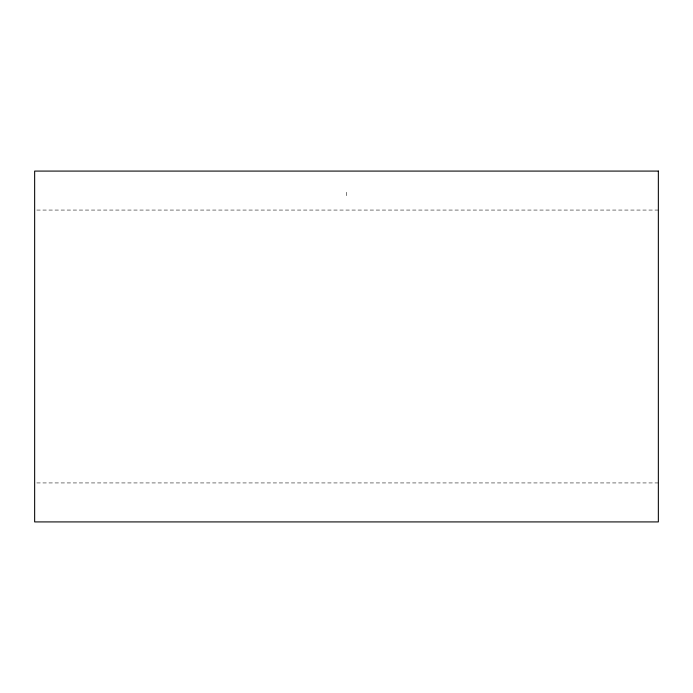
<?xml version="1.0" encoding="UTF-8"?>
<svg xmlns="http://www.w3.org/2000/svg" width="693" height="693" viewBox="0 0 693 693"><rect width="100%" height="100%" fill="white"/><g stroke="black" fill="none" stroke-linecap="round" stroke-linejoin="round"><path stroke-width="0.52" stroke-dasharray="3.46 2.6" d="M36.816 210.066L658.35 210.066M36.816 482.934L658.35 482.934M346.5 192.247L346.5 198.146"/><path stroke-width="1.04" d="M658.35 171.084L34.65 171.084L34.65 521.916L658.35 521.916L658.35 171.084"/></g></svg>
